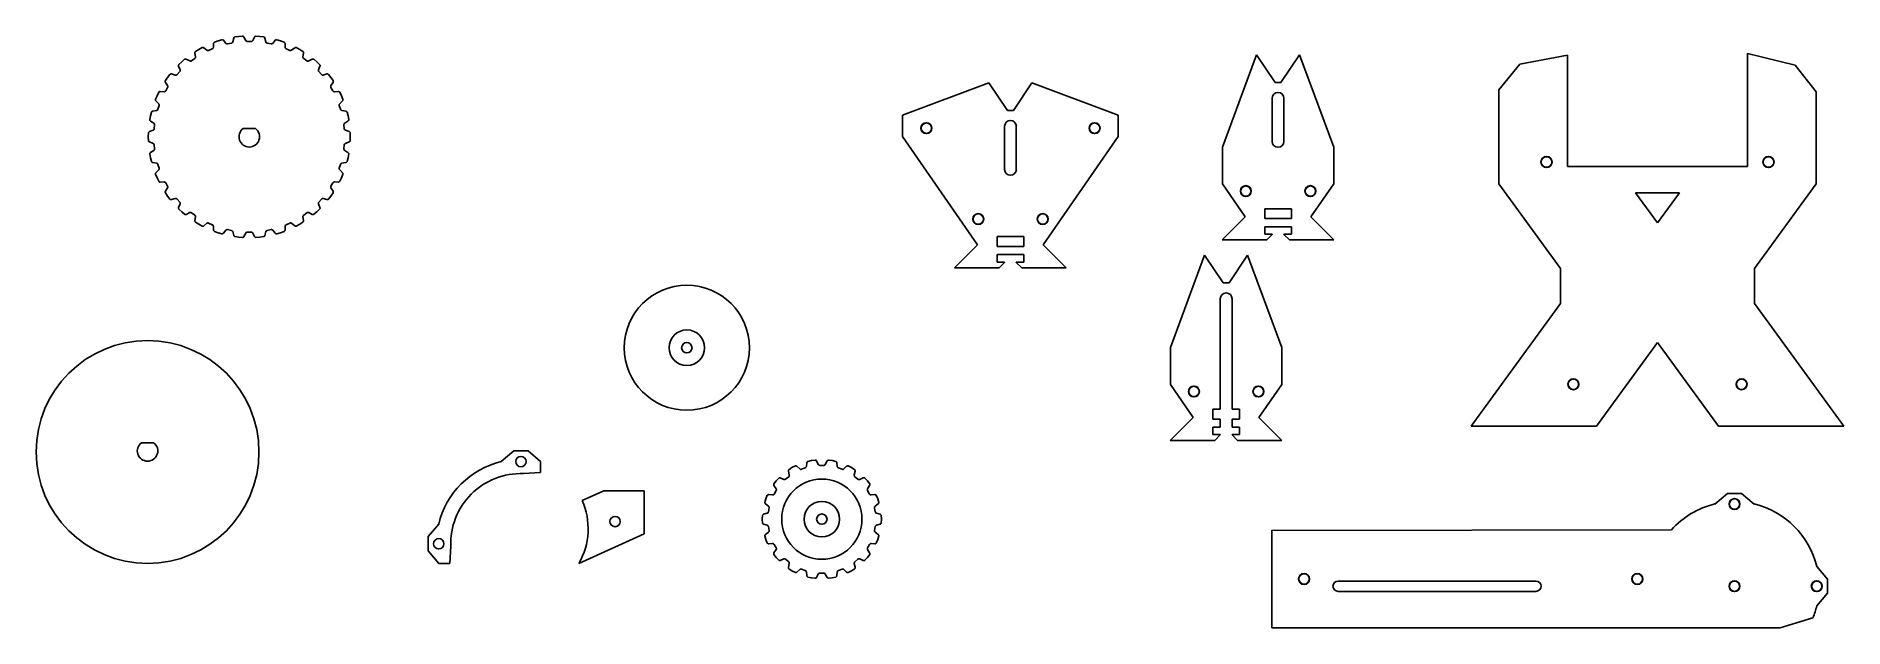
# Model space of a CAD drawing. Header units: inches. Extents: x 4 to 20.7, y 2.4 to 7.9.
import ezdxf

# ---------------------------------------------------------------- set-up
doc = ezdxf.new("R2010")
doc.units = ezdxf.units.IN
doc.header["$MEASUREMENT"] = 0
doc.layers.get('0').update_dxf_attribs({"lineweight": 25, "true_color": 0xffffff})

msp = doc.modelspace()

# ---------------------------------------------------------------- linework, layer by layer
at = {"color": 7, "true_color": 0x000000}
for p, q in [((5.803, 7.88), (5.8, 7.876)), ((5.807, 7.882), (5.803, 7.88)), ((5.81, 7.883), (5.807, 7.882)), ((5.845, 7.888), (5.81, 7.883)), ((5.881, 7.891), (5.845, 7.888)), ((5.884, 7.89), (5.881, 7.891)), ((5.888, 7.888), (5.884, 7.89)), ((5.891, 7.886), (5.888, 7.888)), ((5.894, 7.882), (5.891, 7.886)), ((5.91, 7.85), (5.894, 7.882)), ((5.992, 7.882), (5.976, 7.85)), ((5.994, 7.886), (5.992, 7.882)), ((5.998, 7.888), (5.994, 7.886)), ((6.002, 7.89), (5.998, 7.888)), ((6.005, 7.891), (6.002, 7.89)), ((6.041, 7.888), (6.005, 7.891)), ((6.076, 7.883), (6.041, 7.888)), ((6.079, 7.882), (6.076, 7.883)), ((6.083, 7.88), (6.079, 7.882)), ((6.086, 7.876), (6.083, 7.88)), ((5.44, 7.743), (5.439, 7.739)), ((5.439, 7.739), (5.439, 7.734)), ((5.439, 7.734), (5.445, 7.699)), ((5.442, 7.747), (5.44, 7.743)), ((5.444, 7.749), (5.442, 7.747)), ((5.475, 7.768), (5.444, 7.749)), ((5.506, 7.785), (5.475, 7.768)), ((5.51, 7.786), (5.506, 7.785)), ((5.514, 7.786), (5.51, 7.786)), ((5.518, 7.785), (5.514, 7.786)), ((5.522, 7.782), (5.518, 7.785)), ((5.55, 7.759), (5.522, 7.782)), ((5.553, 7.757), (5.55, 7.759)), ((5.558, 7.756), (5.553, 7.757)), ((5.562, 7.756), (5.558, 7.756)), ((5.566, 7.757), (5.562, 7.756)), ((5.6, 7.772), (5.566, 7.757)), ((5.604, 7.775), (5.6, 7.772)), ((5.607, 7.778), (5.604, 7.775)), ((5.609, 7.782), (5.607, 7.778)), ((5.61, 7.786), (5.609, 7.782)), ((5.611, 7.822), (5.61, 7.786)), ((5.612, 7.826), (5.611, 7.822)), ((5.614, 7.83), (5.612, 7.826)), ((5.617, 7.833), (5.614, 7.83)), ((5.62, 7.835), (5.617, 7.833)), ((5.654, 7.847), (5.62, 7.835)), ((5.688, 7.857), (5.654, 7.847)), ((5.691, 7.858), (5.688, 7.857)), ((5.696, 7.857), (5.691, 7.858)), ((5.699, 7.855), (5.696, 7.857)), ((5.703, 7.852), (5.699, 7.855)), ((5.725, 7.823), (5.703, 7.852)), ((5.728, 7.821), (5.725, 7.823)), ((5.732, 7.819), (5.728, 7.821)), ((5.736, 7.818), (5.732, 7.819)), ((5.741, 7.818), (5.736, 7.818)), ((5.777, 7.826), (5.741, 7.818)), ((5.782, 7.827), (5.777, 7.826)), ((5.785, 7.83), (5.782, 7.827)), ((5.788, 7.833), (5.785, 7.83)), ((5.79, 7.837), (5.788, 7.833)), ((5.799, 7.872), (5.79, 7.837)), ((5.8, 7.876), (5.799, 7.872)), ((5.912, 7.846), (5.91, 7.85)), ((5.916, 7.844), (5.912, 7.846)), ((5.92, 7.842), (5.916, 7.844)), ((5.924, 7.841), (5.92, 7.842)), ((5.962, 7.841), (5.924, 7.841)), ((5.966, 7.842), (5.962, 7.841)), ((5.97, 7.844), (5.966, 7.842)), ((5.973, 7.846), (5.97, 7.844)), ((5.976, 7.85), (5.973, 7.846)), ((6.087, 7.872), (6.086, 7.876)), ((6.096, 7.837), (6.087, 7.872)), ((6.098, 7.833), (6.096, 7.837)), ((6.101, 7.83), (6.098, 7.833)), ((6.104, 7.827), (6.101, 7.83)), ((6.109, 7.826), (6.104, 7.827)), ((6.145, 7.818), (6.109, 7.826)), ((6.15, 7.818), (6.145, 7.818)), ((6.154, 7.819), (6.15, 7.818)), ((6.158, 7.821), (6.154, 7.819)), ((6.161, 7.823), (6.158, 7.821)), ((6.183, 7.852), (6.161, 7.823)), ((6.186, 7.855), (6.183, 7.852)), ((6.19, 7.857), (6.186, 7.855)), ((6.195, 7.858), (6.19, 7.857)), ((6.198, 7.857), (6.195, 7.858)), ((6.232, 7.847), (6.198, 7.857)), ((6.266, 7.835), (6.232, 7.847)), ((6.269, 7.833), (6.266, 7.835)), ((6.272, 7.83), (6.269, 7.833)), ((6.274, 7.826), (6.272, 7.83)), ((6.275, 7.822), (6.274, 7.826)), ((6.276, 7.786), (6.275, 7.822)), ((6.277, 7.782), (6.276, 7.786)), ((6.279, 7.778), (6.277, 7.782)), ((6.282, 7.775), (6.279, 7.778)), ((6.286, 7.772), (6.282, 7.775)), ((6.32, 7.757), (6.286, 7.772)), ((6.324, 7.756), (6.32, 7.757)), ((6.328, 7.756), (6.324, 7.756)), ((6.333, 7.757), (6.328, 7.756)), ((6.336, 7.759), (6.333, 7.757)), ((6.364, 7.782), (6.336, 7.759)), ((6.368, 7.785), (6.364, 7.782)), ((6.372, 7.786), (6.368, 7.785)), ((6.376, 7.786), (6.372, 7.786)), ((6.379, 7.785), (6.376, 7.786)), ((6.411, 7.768), (6.379, 7.785)), ((6.441, 7.749), (6.411, 7.768)), ((6.444, 7.747), (6.441, 7.749)), ((6.441, 7.699), (6.447, 7.734)), ((6.446, 7.743), (6.444, 7.747)), ((6.447, 7.739), (6.446, 7.743)), ((6.447, 7.734), (6.447, 7.739)), ((18.165, 6.681), (18.165, 7.714)), ((19.835, 6.681), (19.835, 7.729)), ((5.298, 7.562), (5.273, 7.535)), ((5.289, 7.625), (5.287, 7.621)), ((5.287, 7.621), (5.287, 7.617)), ((5.287, 7.617), (5.288, 7.613)), ((5.288, 7.613), (5.301, 7.579)), ((5.291, 7.628), (5.289, 7.625)), ((5.317, 7.653), (5.291, 7.628)), ((5.301, 7.566), (5.298, 7.562)), ((5.301, 7.579), (5.302, 7.575)), ((5.302, 7.57), (5.301, 7.566)), ((5.302, 7.575), (5.302, 7.57)), ((5.344, 7.676), (5.317, 7.653)), ((5.347, 7.677), (5.344, 7.676)), ((5.351, 7.678), (5.347, 7.677)), ((5.355, 7.678), (5.351, 7.678)), ((5.359, 7.677), (5.355, 7.678)), ((5.391, 7.66), (5.359, 7.677)), ((5.396, 7.659), (5.391, 7.66)), ((5.4, 7.658), (5.396, 7.659)), ((5.404, 7.659), (5.4, 7.658)), ((5.408, 7.661), (5.404, 7.659)), ((5.438, 7.683), (5.408, 7.661)), ((5.441, 7.686), (5.438, 7.683)), ((5.444, 7.69), (5.441, 7.686)), ((5.445, 7.694), (5.444, 7.69)), ((5.445, 7.699), (5.445, 7.694)), ((6.441, 7.694), (6.441, 7.699)), ((6.442, 7.69), (6.441, 7.694)), ((6.444, 7.686), (6.442, 7.69)), ((6.448, 7.683), (6.444, 7.686)), ((6.478, 7.661), (6.448, 7.683)), ((6.482, 7.659), (6.478, 7.661)), ((6.486, 7.658), (6.482, 7.659)), ((6.49, 7.659), (6.486, 7.658)), ((6.494, 7.66), (6.49, 7.659)), ((6.526, 7.677), (6.494, 7.66)), ((6.531, 7.678), (6.526, 7.677)), ((6.535, 7.678), (6.531, 7.678)), ((6.539, 7.677), (6.535, 7.678)), ((6.542, 7.676), (6.539, 7.677)), ((6.569, 7.653), (6.542, 7.676)), ((6.595, 7.628), (6.569, 7.653)), ((6.583, 7.575), (6.584, 7.579)), ((6.584, 7.57), (6.583, 7.575)), ((6.584, 7.579), (6.598, 7.613)), ((6.585, 7.566), (6.584, 7.57)), ((6.588, 7.562), (6.585, 7.566)), ((6.613, 7.535), (6.588, 7.562)), ((6.597, 7.625), (6.595, 7.628)), ((6.599, 7.621), (6.597, 7.625)), ((6.598, 7.613), (6.599, 7.617)), ((6.599, 7.617), (6.599, 7.621)), ((5.109, 7.375), (5.105, 7.373)), ((5.113, 7.377), (5.109, 7.375)), ((5.117, 7.377), (5.113, 7.377)), ((5.153, 7.375), (5.117, 7.377)), ((5.157, 7.375), (5.153, 7.375)), ((5.161, 7.377), (5.157, 7.375)), ((5.165, 7.379), (5.161, 7.377)), ((5.165, 7.478), (5.164, 7.475)), ((5.164, 7.475), (5.164, 7.47)), ((5.164, 7.47), (5.164, 7.466)), ((5.164, 7.466), (5.166, 7.462)), ((5.186, 7.507), (5.165, 7.478)), ((5.168, 7.383), (5.165, 7.379)), ((5.166, 7.462), (5.186, 7.432)), ((5.186, 7.415), (5.168, 7.383)), ((5.207, 7.536), (5.186, 7.507)), ((5.186, 7.432), (5.188, 7.428)), ((5.188, 7.419), (5.186, 7.415)), ((5.188, 7.428), (5.189, 7.424)), ((5.189, 7.424), (5.188, 7.419)), ((5.21, 7.538), (5.207, 7.536)), ((5.214, 7.539), (5.21, 7.538)), ((5.218, 7.54), (5.214, 7.539)), ((5.222, 7.54), (5.218, 7.54)), ((5.257, 7.53), (5.222, 7.54)), ((5.262, 7.529), (5.257, 7.53)), ((5.266, 7.53), (5.262, 7.529)), ((5.27, 7.532), (5.266, 7.53)), ((5.273, 7.535), (5.27, 7.532)), ((6.616, 7.532), (6.613, 7.535)), ((6.62, 7.53), (6.616, 7.532)), ((6.624, 7.529), (6.62, 7.53)), ((6.629, 7.53), (6.624, 7.529)), ((6.663, 7.54), (6.629, 7.53)), ((6.668, 7.54), (6.663, 7.54)), ((6.672, 7.539), (6.668, 7.54)), ((6.676, 7.538), (6.672, 7.539)), ((6.678, 7.536), (6.676, 7.538)), ((6.7, 7.507), (6.678, 7.536)), ((6.697, 7.424), (6.698, 7.428)), ((6.698, 7.419), (6.697, 7.424)), ((6.698, 7.428), (6.7, 7.432)), ((6.7, 7.415), (6.698, 7.419)), ((6.721, 7.478), (6.7, 7.507)), ((6.7, 7.432), (6.72, 7.462)), ((6.718, 7.383), (6.7, 7.415)), ((6.721, 7.379), (6.718, 7.383)), ((6.72, 7.462), (6.722, 7.466)), ((6.722, 7.475), (6.721, 7.478)), ((6.724, 7.377), (6.721, 7.379)), ((6.722, 7.47), (6.722, 7.475)), ((6.722, 7.466), (6.722, 7.47)), ((6.728, 7.375), (6.724, 7.377)), ((6.733, 7.375), (6.728, 7.375)), ((6.769, 7.377), (6.733, 7.375)), ((6.773, 7.377), (6.769, 7.377)), ((6.777, 7.375), (6.773, 7.377)), ((6.781, 7.373), (6.777, 7.375)), ((17.529, 6.522), (17.529, 7.393)), ((20.471, 6.522), (20.471, 7.375)), ((5.088, 7.338), (5.074, 7.305)), ((5.074, 7.305), (5.074, 7.301)), ((5.074, 7.301), (5.074, 7.297)), ((5.074, 7.297), (5.075, 7.293)), ((5.075, 7.293), (5.078, 7.289)), ((5.078, 7.289), (5.104, 7.264)), ((5.103, 7.37), (5.088, 7.338)), ((5.094, 7.208), (5.091, 7.205)), ((5.096, 7.213), (5.094, 7.208)), ((5.108, 7.248), (5.096, 7.213)), ((5.105, 7.373), (5.103, 7.37)), ((5.104, 7.264), (5.106, 7.261)), ((5.106, 7.261), (5.108, 7.257)), ((5.108, 7.257), (5.108, 7.252)), ((5.108, 7.252), (5.108, 7.248)), ((6.777, 7.252), (6.778, 7.257)), ((6.778, 7.248), (6.777, 7.252)), ((6.778, 7.257), (6.779, 7.261)), ((6.79, 7.213), (6.778, 7.248)), ((6.779, 7.261), (6.782, 7.264)), ((6.783, 7.37), (6.781, 7.373)), ((6.782, 7.264), (6.808, 7.289)), ((6.798, 7.338), (6.783, 7.37)), ((6.792, 7.208), (6.79, 7.213)), ((6.795, 7.205), (6.792, 7.208)), ((6.812, 7.305), (6.798, 7.338)), ((6.808, 7.289), (6.81, 7.293)), ((6.81, 7.293), (6.812, 7.297)), ((6.812, 7.301), (6.812, 7.305)), ((6.812, 7.297), (6.812, 7.301)), ((5.027, 7.152), (5.021, 7.116)), ((5.021, 7.116), (5.021, 7.113)), ((5.021, 7.113), (5.022, 7.109)), ((5.022, 7.109), (5.025, 7.105)), ((5.025, 7.105), (5.028, 7.102)), ((5.036, 7.186), (5.027, 7.152)), ((5.028, 7.102), (5.058, 7.083)), ((5.037, 7.189), (5.036, 7.186)), ((5.04, 7.193), (5.037, 7.189)), ((5.044, 7.195), (5.04, 7.193)), ((5.048, 7.196), (5.044, 7.195)), ((5.084, 7.202), (5.048, 7.196)), ((5.058, 7.083), (5.062, 7.08)), ((5.065, 7.068), (5.061, 7.031)), ((5.062, 7.08), (5.064, 7.077)), ((5.064, 7.077), (5.065, 7.072)), ((5.065, 7.072), (5.065, 7.068)), ((5.088, 7.203), (5.084, 7.202)), ((5.091, 7.205), (5.088, 7.203)), ((6.798, 7.203), (6.795, 7.205)), ((6.802, 7.202), (6.798, 7.203)), ((6.838, 7.196), (6.802, 7.202)), ((6.821, 7.072), (6.822, 7.077)), ((6.821, 7.068), (6.821, 7.072)), ((6.824, 7.031), (6.821, 7.068)), ((6.822, 7.077), (6.824, 7.08)), ((6.824, 7.08), (6.828, 7.083)), ((6.828, 7.083), (6.858, 7.102)), ((6.842, 7.195), (6.838, 7.196)), ((6.846, 7.193), (6.842, 7.195)), ((6.849, 7.189), (6.846, 7.193)), ((6.85, 7.186), (6.849, 7.189)), ((6.859, 7.152), (6.85, 7.186)), ((6.858, 7.102), (6.861, 7.105)), ((6.865, 7.116), (6.859, 7.152)), ((6.861, 7.105), (6.864, 7.109)), ((6.864, 7.109), (6.865, 7.113)), ((6.865, 7.113), (6.865, 7.116)), ((5.008, 6.993), (5.007, 6.957)), ((5.007, 6.957), (5.008, 6.921)), ((5.009, 6.996), (5.008, 6.993)), ((5.008, 6.921), (5.009, 6.918)), ((5.011, 7), (5.009, 6.996)), ((5.009, 6.918), (5.011, 6.914)), ((5.014, 7.003), (5.011, 7)), ((5.011, 6.914), (5.014, 6.911)), ((5.018, 7.005), (5.014, 7.003)), ((5.014, 6.911), (5.018, 6.909)), ((5.051, 7.017), (5.018, 7.005)), ((5.018, 6.909), (5.051, 6.896)), ((5.055, 7.02), (5.051, 7.017)), ((5.051, 6.896), (5.055, 6.894)), ((5.058, 7.023), (5.055, 7.02)), ((5.055, 6.894), (5.058, 6.891)), ((5.06, 7.026), (5.058, 7.023)), ((5.058, 6.891), (5.06, 6.887)), ((5.061, 7.031), (5.06, 7.026)), ((5.06, 6.887), (5.061, 6.883)), ((5.061, 6.883), (5.065, 6.846)), ((6.821, 6.846), (6.824, 6.883)), ((6.825, 7.026), (6.824, 7.031)), ((6.824, 6.883), (6.825, 6.887)), ((6.828, 7.023), (6.825, 7.026)), ((6.825, 6.887), (6.828, 6.891)), ((6.831, 7.02), (6.828, 7.023)), ((6.828, 6.891), (6.831, 6.894)), ((6.834, 7.017), (6.831, 7.02)), ((6.831, 6.894), (6.834, 6.896)), ((6.868, 7.005), (6.834, 7.017)), ((6.834, 6.896), (6.868, 6.909)), ((6.872, 7.003), (6.868, 7.005)), ((6.868, 6.909), (6.872, 6.911)), ((6.875, 7), (6.872, 7.003)), ((6.872, 6.911), (6.875, 6.914)), ((6.877, 6.996), (6.875, 7)), ((6.875, 6.914), (6.877, 6.918)), ((6.878, 6.993), (6.877, 6.996)), ((6.877, 6.918), (6.878, 6.921)), ((6.879, 6.957), (6.878, 6.993)), ((6.878, 6.921), (6.879, 6.957)), ((5.022, 6.805), (5.021, 6.801)), ((5.021, 6.801), (5.021, 6.798)), ((5.021, 6.798), (5.027, 6.762)), ((5.025, 6.809), (5.022, 6.805)), ((5.028, 6.811), (5.025, 6.809)), ((5.027, 6.762), (5.036, 6.727)), ((5.058, 6.831), (5.028, 6.811)), ((5.036, 6.727), (5.037, 6.725)), ((5.037, 6.725), (5.04, 6.721)), ((5.04, 6.721), (5.044, 6.719)), ((5.044, 6.719), (5.048, 6.718)), ((5.048, 6.718), (5.084, 6.712)), ((5.062, 6.834), (5.058, 6.831)), ((5.064, 6.837), (5.062, 6.834)), ((5.065, 6.841), (5.064, 6.837)), ((5.065, 6.846), (5.065, 6.841)), ((5.084, 6.712), (5.088, 6.711)), ((5.088, 6.711), (5.091, 6.709)), ((5.091, 6.709), (5.094, 6.705)), ((5.094, 6.705), (5.096, 6.701)), ((6.79, 6.701), (6.792, 6.705)), ((6.792, 6.705), (6.795, 6.709)), ((6.795, 6.709), (6.798, 6.711)), ((6.798, 6.711), (6.802, 6.712)), ((6.802, 6.712), (6.838, 6.718)), ((6.821, 6.841), (6.821, 6.846)), ((6.822, 6.837), (6.821, 6.841)), ((6.824, 6.834), (6.822, 6.837)), ((6.828, 6.831), (6.824, 6.834)), ((6.858, 6.811), (6.828, 6.831)), ((6.838, 6.718), (6.842, 6.719)), ((6.842, 6.719), (6.846, 6.721)), ((6.846, 6.721), (6.849, 6.725)), ((6.849, 6.725), (6.85, 6.727)), ((6.85, 6.727), (6.859, 6.762)), ((6.861, 6.809), (6.858, 6.811)), ((6.859, 6.762), (6.865, 6.798)), ((6.864, 6.805), (6.861, 6.809)), ((6.865, 6.801), (6.864, 6.805)), ((6.865, 6.798), (6.865, 6.801)), ((5.075, 6.621), (5.074, 6.617)), ((5.074, 6.617), (5.074, 6.612)), ((5.074, 6.612), (5.074, 6.609)), ((5.074, 6.609), (5.088, 6.576)), ((5.078, 6.624), (5.075, 6.621)), ((5.104, 6.65), (5.078, 6.624)), ((5.088, 6.576), (5.103, 6.544)), ((5.096, 6.701), (5.108, 6.666)), ((5.103, 6.544), (5.105, 6.541)), ((5.106, 6.653), (5.104, 6.65)), ((5.105, 6.541), (5.109, 6.539)), ((5.108, 6.657), (5.106, 6.653)), ((5.108, 6.666), (5.108, 6.661)), ((5.108, 6.661), (5.108, 6.657)), ((5.109, 6.539), (5.113, 6.537)), ((5.113, 6.537), (5.117, 6.537)), ((5.117, 6.537), (5.153, 6.539)), ((5.153, 6.539), (5.157, 6.539)), ((5.157, 6.539), (5.161, 6.537)), ((5.161, 6.537), (5.165, 6.534)), ((6.721, 6.534), (6.724, 6.537)), ((6.724, 6.537), (6.728, 6.539)), ((6.728, 6.539), (6.733, 6.539)), ((6.733, 6.539), (6.769, 6.537)), ((6.769, 6.537), (6.773, 6.537)), ((6.773, 6.537), (6.777, 6.539)), ((6.777, 6.661), (6.778, 6.666)), ((6.778, 6.657), (6.777, 6.661)), ((6.777, 6.539), (6.781, 6.541)), ((6.778, 6.666), (6.79, 6.701)), ((6.779, 6.653), (6.778, 6.657)), ((6.782, 6.65), (6.779, 6.653)), ((6.781, 6.541), (6.783, 6.544)), ((6.808, 6.624), (6.782, 6.65)), ((6.783, 6.544), (6.798, 6.576)), ((6.798, 6.576), (6.812, 6.609)), ((6.81, 6.621), (6.808, 6.624)), ((6.812, 6.617), (6.81, 6.621)), ((6.812, 6.612), (6.812, 6.617)), ((6.812, 6.609), (6.812, 6.612)), ((5.166, 6.452), (5.164, 6.448)), ((5.164, 6.448), (5.164, 6.444)), ((5.164, 6.444), (5.164, 6.439)), ((5.164, 6.439), (5.165, 6.436)), ((5.165, 6.534), (5.168, 6.531)), ((5.165, 6.436), (5.186, 6.407)), ((5.186, 6.482), (5.166, 6.452)), ((5.168, 6.531), (5.186, 6.499)), ((5.186, 6.499), (5.188, 6.494)), ((5.188, 6.486), (5.186, 6.482)), ((5.186, 6.407), (5.207, 6.378)), ((5.188, 6.494), (5.189, 6.49)), ((5.189, 6.49), (5.188, 6.486)), ((5.207, 6.378), (5.21, 6.376)), ((5.21, 6.376), (5.214, 6.374)), ((5.214, 6.374), (5.218, 6.374)), ((5.218, 6.374), (5.222, 6.374)), ((5.222, 6.374), (5.257, 6.384)), ((5.257, 6.384), (5.262, 6.384)), ((5.262, 6.384), (5.266, 6.384)), ((5.266, 6.384), (5.27, 6.382)), ((5.27, 6.382), (5.273, 6.379)), ((5.273, 6.379), (5.298, 6.351)), ((6.588, 6.351), (6.613, 6.379)), ((6.613, 6.379), (6.616, 6.382)), ((6.616, 6.382), (6.62, 6.384)), ((6.62, 6.384), (6.624, 6.384)), ((6.624, 6.384), (6.629, 6.384)), ((6.629, 6.384), (6.663, 6.374)), ((6.663, 6.374), (6.668, 6.374)), ((6.668, 6.374), (6.672, 6.374)), ((6.672, 6.374), (6.676, 6.376)), ((6.676, 6.376), (6.678, 6.378)), ((6.678, 6.378), (6.7, 6.407)), ((6.697, 6.49), (6.698, 6.494)), ((6.698, 6.486), (6.697, 6.49)), ((6.698, 6.494), (6.7, 6.499)), ((6.7, 6.482), (6.698, 6.486)), ((6.7, 6.499), (6.718, 6.531)), ((6.72, 6.452), (6.7, 6.482)), ((6.7, 6.407), (6.721, 6.436)), ((6.718, 6.531), (6.721, 6.534)), ((6.722, 6.448), (6.72, 6.452)), ((6.721, 6.436), (6.722, 6.439)), ((6.722, 6.444), (6.722, 6.448)), ((6.722, 6.439), (6.722, 6.444)), ((18.102, 5.735), (17.529, 6.522)), ((19.898, 5.735), (20.471, 6.522)), ((5.288, 6.301), (5.287, 6.297)), ((5.287, 6.297), (5.287, 6.293)), ((5.287, 6.293), (5.289, 6.289)), ((5.301, 6.335), (5.288, 6.301)), ((5.289, 6.289), (5.291, 6.286)), ((5.291, 6.286), (5.317, 6.261)), ((5.298, 6.351), (5.301, 6.348)), ((5.301, 6.348), (5.302, 6.343)), ((5.302, 6.339), (5.301, 6.335)), ((5.302, 6.343), (5.302, 6.339)), ((5.317, 6.261), (5.344, 6.238)), ((5.344, 6.238), (5.347, 6.236)), ((5.347, 6.236), (5.351, 6.236)), ((5.351, 6.236), (5.355, 6.236)), ((5.355, 6.236), (5.359, 6.237)), ((5.359, 6.237), (5.391, 6.254)), ((5.391, 6.254), (5.396, 6.255)), ((5.396, 6.255), (5.4, 6.256)), ((5.4, 6.256), (5.404, 6.255)), ((5.404, 6.255), (5.408, 6.252)), ((5.408, 6.252), (5.438, 6.231)), ((5.438, 6.231), (5.441, 6.227)), ((5.445, 6.215), (5.439, 6.179)), ((5.441, 6.227), (5.444, 6.224)), ((5.444, 6.224), (5.445, 6.219)), ((5.445, 6.219), (5.445, 6.215)), ((6.441, 6.219), (6.442, 6.224)), ((6.441, 6.215), (6.441, 6.219)), ((6.447, 6.179), (6.441, 6.215)), ((6.442, 6.224), (6.444, 6.227)), ((6.444, 6.227), (6.448, 6.231)), ((6.448, 6.231), (6.478, 6.252)), ((6.478, 6.252), (6.482, 6.255)), ((6.482, 6.255), (6.486, 6.256)), ((6.486, 6.256), (6.49, 6.255)), ((6.49, 6.255), (6.494, 6.254)), ((6.494, 6.254), (6.526, 6.237)), ((6.526, 6.237), (6.531, 6.236)), ((6.531, 6.236), (6.535, 6.236)), ((6.535, 6.236), (6.539, 6.236)), ((6.539, 6.236), (6.542, 6.238)), ((6.542, 6.238), (6.569, 6.261)), ((6.569, 6.261), (6.595, 6.286)), ((6.583, 6.339), (6.584, 6.343)), ((6.584, 6.335), (6.583, 6.339)), ((6.584, 6.343), (6.585, 6.348)), ((6.598, 6.301), (6.584, 6.335)), ((6.585, 6.348), (6.588, 6.351)), ((6.595, 6.286), (6.597, 6.289)), ((6.597, 6.289), (6.599, 6.293)), ((6.599, 6.297), (6.598, 6.301)), ((6.599, 6.293), (6.599, 6.297)), ((5.439, 6.179), (5.439, 6.175)), ((5.439, 6.175), (5.44, 6.171)), ((5.44, 6.171), (5.442, 6.167)), ((5.442, 6.167), (5.444, 6.165)), ((5.444, 6.165), (5.475, 6.146)), ((5.475, 6.146), (5.506, 6.129)), ((5.506, 6.129), (5.51, 6.128)), ((5.51, 6.128), (5.514, 6.128)), ((5.514, 6.128), (5.518, 6.129)), ((5.518, 6.129), (5.522, 6.132)), ((5.522, 6.132), (5.55, 6.155)), ((5.55, 6.155), (5.553, 6.157)), ((5.553, 6.157), (5.558, 6.158)), ((5.558, 6.158), (5.562, 6.158)), ((5.562, 6.158), (5.566, 6.157)), ((5.566, 6.157), (5.6, 6.141)), ((5.6, 6.141), (5.604, 6.139)), ((5.604, 6.139), (5.607, 6.136)), ((5.607, 6.136), (5.609, 6.132)), ((5.609, 6.132), (5.61, 6.128)), ((5.61, 6.128), (5.611, 6.092)), ((5.611, 6.092), (5.612, 6.087)), ((5.612, 6.087), (5.614, 6.084)), ((5.614, 6.084), (5.617, 6.08)), ((5.617, 6.08), (5.62, 6.079)), ((5.62, 6.079), (5.654, 6.067)), ((5.654, 6.067), (5.688, 6.057)), ((5.688, 6.057), (5.691, 6.056)), ((5.691, 6.056), (5.696, 6.057)), ((5.696, 6.057), (5.699, 6.059)), ((5.699, 6.059), (5.703, 6.062)), ((5.703, 6.062), (5.725, 6.09)), ((5.725, 6.09), (5.728, 6.093)), ((5.728, 6.093), (5.732, 6.095)), ((5.732, 6.095), (5.736, 6.096)), ((5.736, 6.096), (5.741, 6.096)), ((5.741, 6.096), (5.777, 6.088)), ((5.777, 6.088), (5.782, 6.086)), ((5.782, 6.086), (5.785, 6.084)), ((5.785, 6.084), (5.788, 6.081)), ((5.788, 6.081), (5.79, 6.077)), ((5.79, 6.077), (5.799, 6.042)), ((5.799, 6.042), (5.8, 6.038)), ((5.8, 6.038), (5.803, 6.034)), ((5.803, 6.034), (5.807, 6.032)), ((5.894, 6.032), (5.91, 6.064)), ((5.91, 6.064), (5.912, 6.068)), ((5.912, 6.068), (5.916, 6.07)), ((5.916, 6.07), (5.92, 6.072)), ((5.92, 6.072), (5.924, 6.073)), ((5.924, 6.073), (5.962, 6.073)), ((5.962, 6.073), (5.966, 6.072)), ((5.966, 6.072), (5.97, 6.07)), ((5.97, 6.07), (5.973, 6.068)), ((5.973, 6.068), (5.976, 6.064)), ((5.976, 6.064), (5.992, 6.032)), ((6.079, 6.032), (6.083, 6.034)), ((6.083, 6.034), (6.086, 6.038)), ((6.086, 6.038), (6.087, 6.042)), ((6.087, 6.042), (6.096, 6.077)), ((6.096, 6.077), (6.098, 6.081)), ((6.098, 6.081), (6.101, 6.084)), ((6.101, 6.084), (6.104, 6.086)), ((6.104, 6.086), (6.109, 6.088)), ((6.109, 6.088), (6.145, 6.096)), ((6.145, 6.096), (6.15, 6.096)), ((6.15, 6.096), (6.154, 6.095)), ((6.154, 6.095), (6.158, 6.093)), ((6.158, 6.093), (6.161, 6.09)), ((6.161, 6.09), (6.183, 6.062)), ((6.183, 6.062), (6.186, 6.059)), ((6.186, 6.059), (6.19, 6.057)), ((6.19, 6.057), (6.195, 6.056)), ((6.195, 6.056), (6.198, 6.057)), ((6.198, 6.057), (6.232, 6.067)), ((6.232, 6.067), (6.266, 6.079)), ((6.266, 6.079), (6.269, 6.08)), ((6.269, 6.08), (6.272, 6.084)), ((6.272, 6.084), (6.274, 6.087)), ((6.274, 6.087), (6.275, 6.092)), ((6.275, 6.092), (6.276, 6.128)), ((6.276, 6.128), (6.277, 6.132)), ((6.277, 6.132), (6.279, 6.136)), ((6.279, 6.136), (6.282, 6.139)), ((6.282, 6.139), (6.286, 6.141)), ((6.286, 6.141), (6.32, 6.157)), ((6.32, 6.157), (6.324, 6.158)), ((6.324, 6.158), (6.328, 6.158)), ((6.328, 6.158), (6.333, 6.157)), ((6.333, 6.157), (6.336, 6.155)), ((6.336, 6.155), (6.364, 6.132)), ((6.364, 6.132), (6.368, 6.129)), ((6.368, 6.129), (6.372, 6.128)), ((6.372, 6.128), (6.376, 6.128)), ((6.376, 6.128), (6.379, 6.129)), ((6.379, 6.129), (6.411, 6.146)), ((6.411, 6.146), (6.441, 6.165)), ((6.441, 6.165), (6.444, 6.167)), ((6.444, 6.167), (6.446, 6.171)), ((6.446, 6.171), (6.447, 6.175)), ((6.447, 6.175), (6.447, 6.179)), ((15.359, 6.123), (15.359, 6.054)), ((15.428, 6.054), (15.359, 6.054)), ((15.428, 6.05), (15.428, 6.054)), ((15.606, 6.054), (15.537, 6.054)), ((15.537, 6.05), (15.537, 6.054)), ((15.606, 6.123), (15.606, 6.054)), ((5.807, 6.032), (5.81, 6.031)), ((5.81, 6.031), (5.845, 6.026)), ((5.845, 6.026), (5.881, 6.023)), ((5.881, 6.023), (5.884, 6.024)), ((5.884, 6.024), (5.888, 6.025)), ((5.888, 6.025), (5.891, 6.028)), ((5.891, 6.028), (5.894, 6.032)), ((5.992, 6.032), (5.994, 6.028)), ((5.994, 6.028), (5.998, 6.025)), ((5.998, 6.025), (6.002, 6.024)), ((6.002, 6.024), (6.005, 6.023)), ((6.005, 6.023), (6.041, 6.026)), ((6.041, 6.026), (6.076, 6.031)), ((6.076, 6.031), (6.079, 6.032)), ((12.877, 5.864), (12.877, 5.794)), ((12.877, 5.864), (13.124, 5.864)), ((13.124, 5.864), (13.124, 5.794)), ((14.946, 4.431), (14.946, 5.454)), ((15.055, 4.431), (15.055, 5.454)), ((18.102, 5.411), (17.272, 4.271)), ((19.898, 5.411), (20.728, 4.271)), ((18.433, 4.271), (19, 5.05)), ((19.567, 4.271), (19, 5.05)), ((14.877, 4.339), (14.877, 4.431)), ((14.877, 4.431), (14.946, 4.431)), ((15.055, 4.431), (15.124, 4.431)), ((15.124, 4.339), (15.124, 4.431)), ((14.946, 4.339), (14.877, 4.339)), ((14.877, 4.264), (14.877, 4.194)), ((14.877, 4.264), (14.946, 4.264)), ((14.946, 4.194), (14.877, 4.194)), ((14.946, 4.339), (14.946, 4.264)), ((14.946, 4.191), (14.946, 4.194)), ((15.124, 4.339), (15.055, 4.339)), ((15.055, 4.339), (15.055, 4.264)), ((15.055, 4.264), (15.124, 4.264)), ((15.124, 4.194), (15.055, 4.194)), ((15.055, 4.191), (15.055, 4.194)), ((15.124, 4.264), (15.124, 4.194)), ((8.28, 3.944), (8.397, 4.044)), ((8.528, 4.044), (8.397, 4.044)), ((8.644, 3.944), (8.528, 4.044)), ((8.644, 3.944), (8.644, 3.842)), ((10.941, 3.859), (10.942, 3.863)), ((10.942, 3.855), (10.941, 3.859)), ((10.942, 3.863), (10.944, 3.867)), ((10.944, 3.867), (10.946, 3.869)), ((10.946, 3.869), (10.975, 3.888)), ((10.975, 3.888), (11.007, 3.904)), ((11.007, 3.904), (11.009, 3.905)), ((11.009, 3.905), (11.014, 3.905)), ((11.014, 3.905), (11.018, 3.903)), ((11.018, 3.903), (11.021, 3.901)), ((11.021, 3.901), (11.047, 3.876)), ((11.047, 3.876), (11.051, 3.874)), ((11.051, 3.874), (11.055, 3.872)), ((11.055, 3.872), (11.059, 3.872)), ((11.059, 3.872), (11.063, 3.873)), ((11.063, 3.873), (11.098, 3.885)), ((11.098, 3.885), (11.102, 3.888)), ((11.102, 3.888), (11.105, 3.891)), ((11.105, 3.891), (11.107, 3.894)), ((11.107, 3.894), (11.109, 3.898)), ((11.109, 3.898), (11.113, 3.934)), ((11.113, 3.934), (11.114, 3.938)), ((11.114, 3.938), (11.116, 3.942)), ((11.116, 3.942), (11.119, 3.945)), ((11.119, 3.945), (11.121, 3.946)), ((11.121, 3.946), (11.156, 3.954)), ((11.156, 3.954), (11.191, 3.958)), ((11.191, 3.958), (11.193, 3.958)), ((11.193, 3.958), (11.197, 3.956)), ((11.197, 3.956), (11.201, 3.953)), ((11.201, 3.953), (11.203, 3.95)), ((11.203, 3.95), (11.219, 3.918)), ((11.219, 3.918), (11.221, 3.914)), ((11.221, 3.914), (11.225, 3.912)), ((11.225, 3.912), (11.229, 3.91)), ((11.229, 3.91), (11.233, 3.909)), ((11.233, 3.909), (11.27, 3.909)), ((11.27, 3.909), (11.275, 3.91)), ((11.275, 3.91), (11.279, 3.912)), ((11.279, 3.912), (11.282, 3.914)), ((11.282, 3.914), (11.284, 3.918)), ((11.284, 3.918), (11.3, 3.95)), ((11.3, 3.95), (11.303, 3.953)), ((11.303, 3.953), (11.306, 3.956)), ((11.306, 3.956), (11.31, 3.958)), ((11.31, 3.958), (11.313, 3.958)), ((11.313, 3.958), (11.348, 3.954)), ((11.348, 3.954), (11.382, 3.946)), ((11.382, 3.946), (11.384, 3.945)), ((11.384, 3.945), (11.387, 3.942)), ((11.387, 3.942), (11.39, 3.938)), ((11.39, 3.938), (11.391, 3.934)), ((11.391, 3.934), (11.395, 3.898)), ((11.395, 3.898), (11.396, 3.894)), ((11.396, 3.894), (11.398, 3.891)), ((11.398, 3.891), (11.401, 3.888)), ((11.401, 3.888), (11.405, 3.885)), ((11.405, 3.885), (11.44, 3.873)), ((11.44, 3.873), (11.444, 3.872)), ((11.444, 3.872), (11.449, 3.872)), ((11.449, 3.872), (11.453, 3.874)), ((11.453, 3.874), (11.456, 3.876)), ((11.456, 3.876), (11.482, 3.901)), ((11.482, 3.901), (11.486, 3.903)), ((11.486, 3.903), (11.49, 3.905)), ((11.49, 3.905), (11.494, 3.905)), ((11.494, 3.905), (11.497, 3.904)), ((11.497, 3.904), (11.528, 3.888)), ((11.528, 3.888), (11.557, 3.869)), ((11.557, 3.869), (11.559, 3.867)), ((11.559, 3.867), (11.561, 3.863)), ((11.561, 3.863), (11.562, 3.859)), ((11.562, 3.859), (11.562, 3.855)), ((8.486, 3.832), (8.644, 3.842)), ((10.806, 3.734), (10.807, 3.737)), ((10.806, 3.73), (10.806, 3.734)), ((10.806, 3.726), (10.806, 3.73)), ((10.808, 3.722), (10.806, 3.726)), ((10.807, 3.737), (10.828, 3.765)), ((10.828, 3.692), (10.808, 3.722)), ((10.828, 3.765), (10.852, 3.791)), ((10.83, 3.688), (10.828, 3.692)), ((10.83, 3.684), (10.83, 3.688)), ((10.852, 3.791), (10.855, 3.792)), ((10.855, 3.792), (10.859, 3.793)), ((10.859, 3.793), (10.863, 3.793)), ((10.863, 3.793), (10.867, 3.792)), ((10.867, 3.792), (10.9, 3.778)), ((10.9, 3.778), (10.904, 3.777)), ((10.904, 3.777), (10.908, 3.777)), ((10.908, 3.777), (10.913, 3.778)), ((10.913, 3.778), (10.916, 3.781)), ((10.916, 3.781), (10.945, 3.804)), ((10.95, 3.82), (10.942, 3.855)), ((10.945, 3.804), (10.948, 3.808)), ((10.948, 3.808), (10.95, 3.811)), ((10.95, 3.816), (10.95, 3.82)), ((10.95, 3.811), (10.95, 3.816)), ((11.562, 3.855), (11.553, 3.82)), ((11.553, 3.82), (11.553, 3.816)), ((11.553, 3.816), (11.554, 3.811)), ((11.554, 3.811), (11.556, 3.808)), ((11.556, 3.808), (11.559, 3.804)), ((11.559, 3.804), (11.587, 3.781)), ((11.587, 3.781), (11.591, 3.778)), ((11.591, 3.778), (11.595, 3.777)), ((11.595, 3.777), (11.599, 3.777)), ((11.599, 3.777), (11.603, 3.778)), ((11.603, 3.778), (11.636, 3.792)), ((11.636, 3.792), (11.64, 3.793)), ((11.64, 3.793), (11.645, 3.793)), ((11.645, 3.793), (11.649, 3.792)), ((11.649, 3.792), (11.651, 3.791)), ((11.651, 3.791), (11.675, 3.765)), ((11.674, 3.688), (11.673, 3.684)), ((11.676, 3.692), (11.674, 3.688)), ((11.675, 3.765), (11.696, 3.737)), ((11.695, 3.722), (11.676, 3.692)), ((11.697, 3.726), (11.695, 3.722)), ((11.696, 3.737), (11.697, 3.734)), ((11.697, 3.734), (11.698, 3.73)), ((11.698, 3.73), (11.697, 3.726)), ((9.23, 3.673), (9.03, 3.582)), ((9.23, 3.673), (9.604, 3.673)), ((9.604, 3.275), (9.604, 3.673)), ((10.722, 3.565), (10.733, 3.598)), ((10.722, 3.562), (10.722, 3.565)), ((10.723, 3.558), (10.722, 3.562)), ((10.725, 3.554), (10.723, 3.558)), ((10.728, 3.551), (10.725, 3.554)), ((10.757, 3.53), (10.728, 3.551)), ((10.733, 3.598), (10.746, 3.631)), ((10.746, 3.631), (10.748, 3.633)), ((10.748, 3.633), (10.751, 3.636)), ((10.751, 3.636), (10.755, 3.637)), ((10.755, 3.637), (10.759, 3.638)), ((10.76, 3.527), (10.757, 3.53)), ((10.759, 3.638), (10.795, 3.635)), ((10.762, 3.523), (10.76, 3.527)), ((10.763, 3.519), (10.762, 3.523)), ((10.795, 3.635), (10.799, 3.636)), ((10.799, 3.636), (10.803, 3.637)), ((10.803, 3.637), (10.807, 3.64)), ((10.807, 3.64), (10.81, 3.643)), ((10.81, 3.643), (10.828, 3.675)), ((10.828, 3.675), (10.83, 3.68)), ((10.83, 3.68), (10.83, 3.684)), ((11.673, 3.684), (11.674, 3.68)), ((11.674, 3.68), (11.675, 3.675)), ((11.675, 3.675), (11.694, 3.643)), ((11.694, 3.643), (11.696, 3.64)), ((11.696, 3.64), (11.7, 3.637)), ((11.7, 3.637), (11.704, 3.636)), ((11.704, 3.636), (11.708, 3.635)), ((11.708, 3.635), (11.744, 3.638)), ((11.741, 3.523), (11.74, 3.519)), ((11.744, 3.527), (11.741, 3.523)), ((11.744, 3.638), (11.748, 3.637)), ((11.747, 3.53), (11.744, 3.527)), ((11.775, 3.551), (11.747, 3.53)), ((11.748, 3.637), (11.752, 3.636)), ((11.752, 3.636), (11.756, 3.633)), ((11.756, 3.633), (11.757, 3.631)), ((11.757, 3.631), (11.771, 3.598)), ((11.771, 3.598), (11.781, 3.565)), ((11.778, 3.554), (11.775, 3.551)), ((11.78, 3.558), (11.778, 3.554)), ((11.781, 3.562), (11.78, 3.558)), ((11.781, 3.565), (11.781, 3.562)), ((19.532, 3.55), (19.649, 3.649)), ((19.649, 3.649), (19.78, 3.649)), ((19.896, 3.55), (19.78, 3.649)), ((7.7, 3.364), (7.601, 3.248)), ((10.699, 3.41), (10.701, 3.445)), ((10.701, 3.374), (10.699, 3.41)), ((10.701, 3.445), (10.702, 3.447)), ((10.702, 3.372), (10.701, 3.374)), ((10.702, 3.447), (10.704, 3.451)), ((10.704, 3.368), (10.702, 3.372)), ((10.704, 3.451), (10.707, 3.454)), ((10.707, 3.365), (10.704, 3.368)), ((10.707, 3.454), (10.711, 3.456)), ((10.711, 3.364), (10.707, 3.365)), ((10.711, 3.456), (10.745, 3.466)), ((10.745, 3.353), (10.711, 3.364)), ((10.745, 3.466), (10.749, 3.467)), ((10.749, 3.352), (10.745, 3.353)), ((10.749, 3.467), (10.753, 3.47)), ((10.753, 3.47), (10.755, 3.474)), ((10.755, 3.474), (10.756, 3.478)), ((10.756, 3.478), (10.763, 3.514)), ((10.763, 3.514), (10.763, 3.519)), ((11.74, 3.519), (11.741, 3.514)), ((11.741, 3.514), (11.747, 3.478)), ((11.747, 3.478), (11.748, 3.474)), ((11.748, 3.474), (11.751, 3.47)), ((11.751, 3.47), (11.754, 3.467)), ((11.754, 3.467), (11.758, 3.466)), ((11.758, 3.353), (11.754, 3.352)), ((11.758, 3.466), (11.792, 3.456)), ((11.792, 3.364), (11.758, 3.353)), ((11.792, 3.456), (11.796, 3.454)), ((11.796, 3.365), (11.792, 3.364)), ((11.796, 3.454), (11.799, 3.451)), ((11.799, 3.368), (11.796, 3.365)), ((11.799, 3.451), (11.802, 3.447)), ((11.802, 3.372), (11.799, 3.368)), ((11.802, 3.447), (11.803, 3.445)), ((11.803, 3.374), (11.802, 3.372)), ((11.803, 3.445), (11.804, 3.41)), ((11.804, 3.41), (11.803, 3.374)), ((7.601, 3.248), (7.601, 3.116)), ((9, 3), (9.604, 3.275)), ((10.722, 3.257), (10.723, 3.261)), ((10.722, 3.254), (10.722, 3.257)), ((10.733, 3.221), (10.722, 3.254)), ((10.723, 3.261), (10.725, 3.265)), ((10.725, 3.265), (10.728, 3.268)), ((10.728, 3.268), (10.757, 3.289)), ((10.746, 3.188), (10.733, 3.221)), ((10.748, 3.186), (10.746, 3.188)), ((10.751, 3.183), (10.748, 3.186)), ((10.753, 3.349), (10.749, 3.352)), ((10.755, 3.345), (10.753, 3.349)), ((10.756, 3.341), (10.755, 3.345)), ((10.763, 3.305), (10.756, 3.341)), ((10.757, 3.289), (10.76, 3.292)), ((10.76, 3.292), (10.762, 3.296)), ((10.762, 3.296), (10.763, 3.3)), ((10.763, 3.3), (10.763, 3.305)), ((11.741, 3.305), (11.74, 3.3)), ((11.74, 3.3), (11.741, 3.296)), ((11.747, 3.341), (11.741, 3.305)), ((11.741, 3.296), (11.744, 3.292)), ((11.744, 3.292), (11.747, 3.289)), ((11.748, 3.345), (11.747, 3.341)), ((11.747, 3.289), (11.775, 3.268)), ((11.751, 3.349), (11.748, 3.345)), ((11.754, 3.352), (11.751, 3.349)), ((11.756, 3.186), (11.752, 3.183)), ((11.757, 3.188), (11.756, 3.186)), ((11.771, 3.221), (11.757, 3.188)), ((11.781, 3.254), (11.771, 3.221)), ((11.775, 3.268), (11.778, 3.265)), ((11.778, 3.265), (11.78, 3.261)), ((11.78, 3.261), (11.781, 3.257)), ((11.781, 3.257), (11.781, 3.254)), ((15.424, 3.306), (19.129, 3.31)), ((7.7, 3), (7.601, 3.116)), ((7.803, 3), (7.812, 3.158)), ((10.755, 3.182), (10.751, 3.183)), ((10.759, 3.181), (10.755, 3.182)), ((10.795, 3.184), (10.759, 3.181)), ((10.799, 3.183), (10.795, 3.184)), ((10.803, 3.182), (10.799, 3.183)), ((10.807, 3.179), (10.803, 3.182)), ((10.806, 3.093), (10.808, 3.097)), ((10.806, 3.089), (10.806, 3.093)), ((10.806, 3.085), (10.806, 3.089)), ((10.807, 3.082), (10.806, 3.085)), ((10.81, 3.176), (10.807, 3.179)), ((10.828, 3.054), (10.807, 3.082)), ((10.808, 3.097), (10.828, 3.127)), ((10.828, 3.144), (10.81, 3.176)), ((10.83, 3.14), (10.828, 3.144)), ((10.828, 3.127), (10.83, 3.131)), ((10.852, 3.029), (10.828, 3.054)), ((10.83, 3.135), (10.83, 3.14)), ((10.83, 3.131), (10.83, 3.135)), ((10.855, 3.027), (10.852, 3.029)), ((10.859, 3.026), (10.855, 3.027)), ((10.863, 3.026), (10.859, 3.026)), ((10.867, 3.027), (10.863, 3.026)), ((10.9, 3.041), (10.867, 3.027)), ((10.904, 3.042), (10.9, 3.041)), ((10.908, 3.042), (10.904, 3.042)), ((10.913, 3.041), (10.908, 3.042)), ((10.916, 3.039), (10.913, 3.041)), ((10.945, 3.015), (10.916, 3.039)), ((11.587, 3.039), (11.559, 3.015)), ((11.591, 3.041), (11.587, 3.039)), ((11.595, 3.042), (11.591, 3.041)), ((11.599, 3.042), (11.595, 3.042)), ((11.603, 3.041), (11.599, 3.042)), ((11.636, 3.027), (11.603, 3.041)), ((11.64, 3.026), (11.636, 3.027)), ((11.645, 3.026), (11.64, 3.026)), ((11.649, 3.027), (11.645, 3.026)), ((11.651, 3.029), (11.649, 3.027)), ((11.675, 3.054), (11.651, 3.029)), ((11.674, 3.14), (11.673, 3.135)), ((11.673, 3.135), (11.674, 3.131)), ((11.675, 3.144), (11.674, 3.14)), ((11.674, 3.131), (11.676, 3.127)), ((11.694, 3.176), (11.675, 3.144)), ((11.696, 3.082), (11.675, 3.054)), ((11.676, 3.127), (11.695, 3.097)), ((11.696, 3.179), (11.694, 3.176)), ((11.695, 3.097), (11.697, 3.093)), ((11.7, 3.182), (11.696, 3.179)), ((11.697, 3.085), (11.696, 3.082)), ((11.697, 3.093), (11.698, 3.089)), ((11.698, 3.089), (11.697, 3.085)), ((11.704, 3.183), (11.7, 3.182)), ((11.708, 3.184), (11.704, 3.183)), ((11.744, 3.181), (11.708, 3.184)), ((11.748, 3.182), (11.744, 3.181)), ((11.752, 3.183), (11.748, 3.182)), ((7.803, 3), (7.7, 3)), ((10.941, 2.96), (10.942, 2.964)), ((10.942, 2.956), (10.941, 2.96)), ((10.942, 2.964), (10.95, 2.999)), ((10.944, 2.952), (10.942, 2.956)), ((10.946, 2.95), (10.944, 2.952)), ((10.948, 3.012), (10.945, 3.015)), ((10.975, 2.931), (10.946, 2.95)), ((10.95, 3.008), (10.948, 3.012)), ((10.95, 3.003), (10.95, 3.008)), ((10.95, 2.999), (10.95, 3.003)), ((11.007, 2.915), (10.975, 2.931)), ((11.009, 2.914), (11.007, 2.915)), ((11.014, 2.915), (11.009, 2.914)), ((11.018, 2.916), (11.014, 2.915)), ((11.021, 2.918), (11.018, 2.916)), ((11.047, 2.943), (11.021, 2.918)), ((11.051, 2.946), (11.047, 2.943)), ((11.055, 2.947), (11.051, 2.946)), ((11.059, 2.947), (11.055, 2.947)), ((11.063, 2.946), (11.059, 2.947)), ((11.098, 2.934), (11.063, 2.946)), ((11.102, 2.932), (11.098, 2.934)), ((11.105, 2.929), (11.102, 2.932)), ((11.107, 2.925), (11.105, 2.929)), ((11.109, 2.921), (11.107, 2.925)), ((11.113, 2.885), (11.109, 2.921)), ((11.114, 2.881), (11.113, 2.885)), ((11.116, 2.877), (11.114, 2.881)), ((11.119, 2.874), (11.116, 2.877)), ((11.121, 2.873), (11.119, 2.874)), ((11.156, 2.866), (11.121, 2.873)), ((11.191, 2.861), (11.156, 2.866)), ((11.193, 2.861), (11.191, 2.861)), ((11.197, 2.863), (11.193, 2.861)), ((11.201, 2.866), (11.197, 2.863)), ((11.203, 2.869), (11.201, 2.866)), ((11.219, 2.901), (11.203, 2.869)), ((11.221, 2.905), (11.219, 2.901)), ((11.225, 2.907), (11.221, 2.905)), ((11.229, 2.909), (11.225, 2.907)), ((11.233, 2.91), (11.229, 2.909)), ((11.27, 2.91), (11.233, 2.91)), ((11.275, 2.909), (11.27, 2.91)), ((11.279, 2.907), (11.275, 2.909)), ((11.282, 2.905), (11.279, 2.907)), ((11.284, 2.901), (11.282, 2.905)), ((11.3, 2.869), (11.284, 2.901)), ((11.303, 2.866), (11.3, 2.869)), ((11.306, 2.863), (11.303, 2.866)), ((11.31, 2.861), (11.306, 2.863)), ((11.313, 2.861), (11.31, 2.861)), ((11.348, 2.866), (11.313, 2.861)), ((11.382, 2.873), (11.348, 2.866)), ((11.384, 2.874), (11.382, 2.873)), ((11.387, 2.877), (11.384, 2.874)), ((11.39, 2.881), (11.387, 2.877)), ((11.391, 2.885), (11.39, 2.881)), ((11.395, 2.921), (11.391, 2.885)), ((11.396, 2.925), (11.395, 2.921)), ((11.398, 2.929), (11.396, 2.925)), ((11.401, 2.932), (11.398, 2.929)), ((11.405, 2.934), (11.401, 2.932)), ((11.44, 2.946), (11.405, 2.934)), ((11.444, 2.947), (11.44, 2.946)), ((11.449, 2.947), (11.444, 2.947)), ((11.453, 2.946), (11.449, 2.947)), ((11.456, 2.943), (11.453, 2.946)), ((11.482, 2.918), (11.456, 2.943)), ((11.486, 2.916), (11.482, 2.918)), ((11.49, 2.915), (11.486, 2.916)), ((11.494, 2.914), (11.49, 2.915)), ((11.497, 2.915), (11.494, 2.914)), ((11.528, 2.931), (11.497, 2.915)), ((11.557, 2.95), (11.528, 2.931)), ((11.554, 3.008), (11.553, 3.003)), ((11.553, 3.003), (11.553, 2.999)), ((11.553, 2.999), (11.562, 2.964)), ((11.556, 3.012), (11.554, 3.008)), ((11.559, 3.015), (11.556, 3.012)), ((11.559, 2.952), (11.557, 2.95)), ((11.561, 2.956), (11.559, 2.952)), ((11.562, 2.96), (11.561, 2.956)), ((11.562, 2.964), (11.562, 2.96)), ((20.477, 2.97), (20.576, 2.853)), ((20.576, 2.853), (20.576, 2.722)), ((20.477, 2.606), (20.576, 2.722)), ((15.424, 2.401), (20.137, 2.401)), ((20.137, 2.401), (20.441, 2.494))]:
    msp.add_line(p, q, dxfattribs=at)
for p, q in [((15.282, 7.718), (14.966, 6.862)), ((15.282, 7.718), (15.454, 7.46)), ((15.509, 7.46), (15.682, 7.718)), ((15.998, 6.862), (15.682, 7.718)), ((18.165, 7.714), (17.725, 7.631)), ((19.835, 7.729), (20.277, 7.622)), ((17.725, 7.631), (17.529, 7.393)), ((20.277, 7.622), (20.471, 7.375)), ((12, 7.159), (12.8, 7.459)), ((12.8, 7.459), (12.972, 7.201)), ((13.028, 7.201), (13.2, 7.459)), ((13.2, 7.459), (14, 7.159)), ((15.454, 7.46), (15.509, 7.46)), ((12, 6.959), (12, 7.159)), ((12.972, 7.201), (13.028, 7.201)), ((14, 7.159), (14, 6.959)), ((12, 6.959), (12.696, 5.954)), ((14, 6.959), (13.305, 5.954)), ((14.966, 6.519), (14.966, 6.862)), ((15.998, 6.519), (15.998, 6.862)), ((18.165, 6.681), (19.835, 6.681)), ((14.966, 6.519), (15.178, 6.213)), ((15.998, 6.519), (15.787, 6.213)), ((14.965, 6), (15.178, 6.213)), ((16, 6), (15.787, 6.213)), ((15.359, 6.123), (15.606, 6.123)), ((15.378, 6), (15.428, 6.05)), ((15.537, 6.05), (15.587, 6)), ((12.483, 5.741), (12.696, 5.954)), ((13.518, 5.741), (13.305, 5.954)), ((15.378, 6), (14.965, 6)), ((16, 6), (15.587, 6)), ((12.896, 5.741), (12.483, 5.741)), ((12.946, 5.794), (12.877, 5.794)), ((12.896, 5.741), (12.946, 5.791)), ((12.946, 5.791), (12.946, 5.794)), ((13.124, 5.794), (13.055, 5.794)), ((13.055, 5.791), (13.055, 5.794)), ((13.055, 5.791), (13.105, 5.741)), ((13.518, 5.741), (13.105, 5.741)), ((14.8, 5.859), (14.484, 5.003)), ((14.8, 5.859), (14.972, 5.601)), ((15.028, 5.601), (15.2, 5.859)), ((15.517, 5.003), (15.2, 5.859)), ((18.102, 5.735), (18.102, 5.411)), ((19.898, 5.735), (19.898, 5.411)), ((14.972, 5.601), (15.028, 5.601)), ((14.484, 4.66), (14.484, 5.003)), ((15.517, 4.66), (15.517, 5.003)), ((14.484, 4.66), (14.696, 4.354)), ((15.517, 4.66), (15.305, 4.354)), ((14.483, 4.141), (14.696, 4.354)), ((14.896, 4.141), (14.946, 4.191)), ((15.055, 4.191), (15.105, 4.141)), ((15.518, 4.141), (15.305, 4.354)), ((17.272, 4.271), (18.433, 4.271)), ((19.567, 4.271), (20.728, 4.271)), ((14.896, 4.141), (14.483, 4.141)), ((15.518, 4.141), (15.105, 4.141)), ((15.424, 2.401), (15.424, 3.308))]:
    msp.add_line(p, q)
at = {"color": 3, "true_color": 0x00ff00}
for p, q in [((15.428, 6.914), (15.428, 7.314)), ((15.537, 6.914), (15.537, 7.314)), ((12.946, 6.654), (12.946, 7.054)), ((13.055, 6.654), (13.055, 7.054)), ((18.797, 6.437), (19, 6.158)), ((18.797, 6.437), (19.203, 6.437)), ((19.203, 6.437), (19, 6.158)), ((15.359, 6.199), (15.359, 6.29)), ((15.359, 6.29), (15.606, 6.29)), ((15.606, 6.199), (15.606, 6.29)), ((15.606, 6.199), (15.359, 6.199)), ((12.877, 5.939), (12.877, 6.031)), ((12.877, 6.031), (13.124, 6.031)), ((13.124, 5.939), (12.877, 5.939)), ((13.124, 5.939), (13.124, 6.031)), ((17.873, 2.836), (16.039, 2.836)), ((16.039, 2.74), (17.873, 2.74))]:
    msp.add_line(p, q, dxfattribs=at)
at = {"color": 6, "true_color": 0xff00ff}
for p, q in [((6, 7.033), (5.886, 7.033)), ((5.057, 4.119), (4.943, 4.119))]:
    msp.add_line(p, q, dxfattribs=at)
at = {"color": 3, "true_color": 0x00ff00}
for centre, radius in [((12.221, 7.037), 0.0506), ((12.221, 7.037), 0.0481), ((13.781, 7.037), 0.0506), ((13.781, 7.037), 0.0481), ((17.971, 6.723), 0.0515), ((17.971, 6.723), 0.0491), ((20.029, 6.723), 0.0515), ((20.029, 6.723), 0.0491), ((15.183, 6.453), 0.0506), ((15.183, 6.453), 0.0481), ((15.782, 6.453), 0.0506), ((15.782, 6.453), 0.0481), ((12.702, 6.194), 0.0506), ((12.702, 6.194), 0.0481), ((13.3, 6.194), 0.0506), ((13.3, 6.194), 0.0481), ((18.22, 4.661), 0.0506), ((18.22, 4.661), 0.0481), ((19.78, 4.661), 0.0506), ((19.78, 4.661), 0.0481), ((14.702, 4.594), 0.0506), ((14.702, 4.594), 0.0481), ((15.3, 4.594), 0.0506), ((15.3, 4.594), 0.0481), ((8.462, 3.944), 0.0481), ((11.252, 3.41), 0.372), ((19.714, 3.55), 0.0506), ((19.714, 3.55), 0.0481), ((9.335, 3.388), 0.0481), ((7.7, 3.182), 0.0481), ((15.723, 2.855), 0.0506), ((15.723, 2.855), 0.0481), ((18.813, 2.855), 0.0506), ((18.813, 2.855), 0.0481), ((19.714, 2.788), 0.0506), ((19.714, 2.788), 0.0481), ((20.477, 2.788), 0.0506), ((20.477, 2.788), 0.0481)]:
    msp.add_circle(centre, radius, dxfattribs=at)
msp.add_circle((10, 5), 0.58)
at = {"color": 7, "true_color": 0x000000}
msp.add_circle((5, 4.033), 1.033, dxfattribs=at)
at = {"color": 5, "true_color": 0x0000ff}
for centre in [(10, 5), (11.252, 3.41)]:
    msp.add_circle(centre, 0.165, dxfattribs=at)
at = {"color": 1, "true_color": 0xff0000}
for centre in [(10, 5), (11.252, 3.41)]:
    msp.add_circle(centre, 0.0481, dxfattribs=at)
at = {"color": 3, "true_color": 0x00ff00}
for centre, radius, start, end in [((15.482, 7.314), 0.0545, 0, 180), ((13.001, 7.054), 0.0545, 0, 180), ((15.482, 6.914), 0.0545, 180, 0), ((13.001, 6.654), 0.0545, 180, 0), ((16.039, 2.788), 0.0481, 90, 270), ((17.873, 2.788), 0.0481, 270, 90)]:
    msp.add_arc(centre, radius, start, end, dxfattribs=at)
at = {"color": 6, "true_color": 0xff00ff}
for centre in [(5.943, 6.957), (5, 4.043)]:
    msp.add_arc(centre, 0.0951, 126.8699, 53.1301, dxfattribs=at)
at = {"color": 7, "true_color": 0x000000}
for centre, radius, start, end in [((15.001, 5.454), 0.0545, 0, 180), ((8.462, 3.182), 0.784, 103.4174, 166.5826), ((8.462, 3.182), 0.651, 87.9227, 182.0773), ((8.434, 3.321), 0.651, 330.4279, 23.6072), ((19.714, 2.788), 0.784, 103.4174, 138.2442), ((19.714, 2.788), 0.784, 13.4174, 76.5826), ((19.714, 2.788), 0.784, 338.0257, 346.5826)]:
    msp.add_arc(centre, radius, start, end, dxfattribs=at)

doc.saveas('drawing.dxf')
